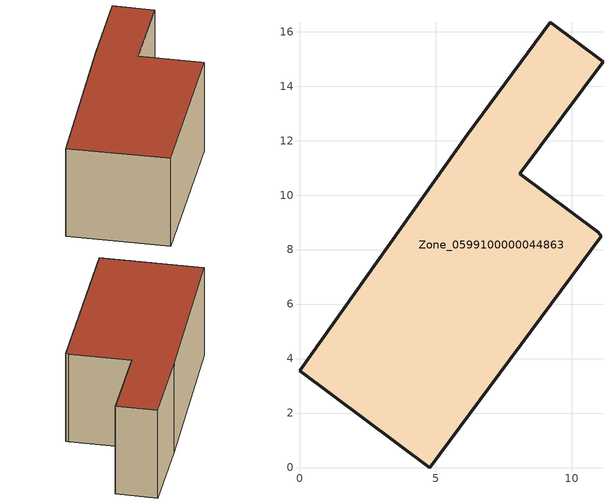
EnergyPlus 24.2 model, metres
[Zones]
Zone_0599100000044863
 floor ground (C_G): 6.15,12.21 9.2,16.34 11.14,14.89 8.08,10.78 10.96,8.64 11.08,8.49 4.79,0 0,3.56 z1.18
 wall outside (C_F): 4.79,0 11.08,8.49 10.96,8.64 8.08,10.78 11.14,14.89 9.2,16.34 6.15,12.21 0,3.56 4.79,0 z1.18:6.9
 roof outside (C_R): 6.15,12.21 0,3.56 4.79,0 11.08,8.49 10.96,8.64 8.08,10.78 11.14,14.89 9.2,16.34 z6.9
[BUILDING]
Pand.0599100000044863: North Axis=0; Terrain=City; Loads Convergence Tolerance Value=0.04; Temperature Convergence Tolerance Value=0.4; Solar Distribution=FullExterior; Maximum Number of Warmup Days=25; Minimum Number of Warmup Days=1
[Site:Location]
Rotterdam.The.Hague.AP_ZH_NLD Design_Conditions: Latitude=51.96; Longitude=4.45; Time Zone=1; Elevation=-4.5
[SITE:GROUNDTEMPERATURE:BUILDINGSURFACE]
18, 18, 18, 18, 18, 18, 18, 18, 18, 18, 18, 18
[MATERIAL] Thermal Absorptance=0.9; Solar Absorptance=0.7; Visible Absorptance=0.7
Name | Roughness | Thickness | Conductivity | Density | Specific Heat
G.TI.1965-1974 | MediumSmooth | 0.15 | 0.882353 | 540 | 1210
F.TI.1965-1974 | Rough | 0.3 | 0.697674 | 1920 | 840
R.TI.1965-1974 | MediumRough | 0.2 | 0.232558 | 1500 | 1000
[CONSTRUCTION]
C_G: G.TI.1965-1974
C_F: F.TI.1965-1974
C_R: R.TI.1965-1974
[ZONE]
Zone_0599100000044863: Type=1; Multiplier=1; Ceiling Height=Autocalculate; Volume=Autocalculate; Floor Area=autocalculate; Part of Total Floor Area=Yes
[ZONEINFILTRATION:DESIGNFLOWRATE]
Infil_Zone_0599100000044863: Zone or ZoneList or Space or SpaceList=Zone_0599100000044863; Schedule=AlwaysOn; Design Flow Rate Calculation Method=Flow/Area; Flow Rate per Floor Area=0.003; Constant Term Coefficient=1; Temperature Term Coefficient=0; Velocity Term Coefficient=0; Velocity Squared Term Coefficient=0
[HVACTEMPLATE:ZONE:IDEALLOADSAIRSYSTEM]
Zone_0599100000044863: Maximum Heating Supply Air Temperature=50; Minimum Cooling Supply Air Temperature=13; Maximum Heating Supply Air Humidity Ratio=0.0156; Minimum Cooling Supply Air Humidity Ratio=0.0077; Heating Limit=NoLimit; Cooling Limit=NoLimit; Dehumidification Control Type=ConstantSensibleHeatRatio; Cooling Sensible Heat Ratio=0.7; Dehumidification Setpoint=60; Humidification Control Type=None; Humidification Setpoint=30; Outdoor Air Method=None; Outdoor Air Flow Rate per Person=0.00944; Outdoor Air Flow Rate per Zone Floor Area=0; Outdoor Air Flow Rate per Zone=0; Demand Controlled Ventilation Type=None; Outdoor Air Economizer Type=NoEconomizer; Heat Recovery Type=None; Sensible Heat Recovery Effectiveness=0.7; Latent Heat Recovery Effectiveness=0.65
[ZONECONTROL:THERMOSTAT]
ThermostatControl_Zone_0599100000044863: Zone or ZoneList=Zone_0599100000044863; Control Type Schedule=DualSetpointControlType; Control 1=Thermostat_Zone_0599100000044863; Temperature Difference Between Cutout And Setpoint=0
[THERMOSTATSETPOINT:DUALSETPOINT]
Thermostat_Zone_0599100000044863: Heating Setpoint Temperature Schedule=HeatingSetpoint_Zone_0599100000044863; Cooling Setpoint Temperature Schedule=CoolingSetpoint_Zone_0599100000044863
[SCHEDULE:COMPACT]
HeatingSetpoint_Zone_0599100000044863: Through: 12/31, For: AllDays, Until: 24:00, 21
CoolingSetpoint_Zone_0599100000044863: Through: 12/31, For: AllDays, Until: 24:00, 24
DualSetpointControlType: Through: 12/31, For: AllDays, Until: 24:00, 4
AlwaysOn: Through: 12/31, For: AllDays, Until: 24:00, 1
